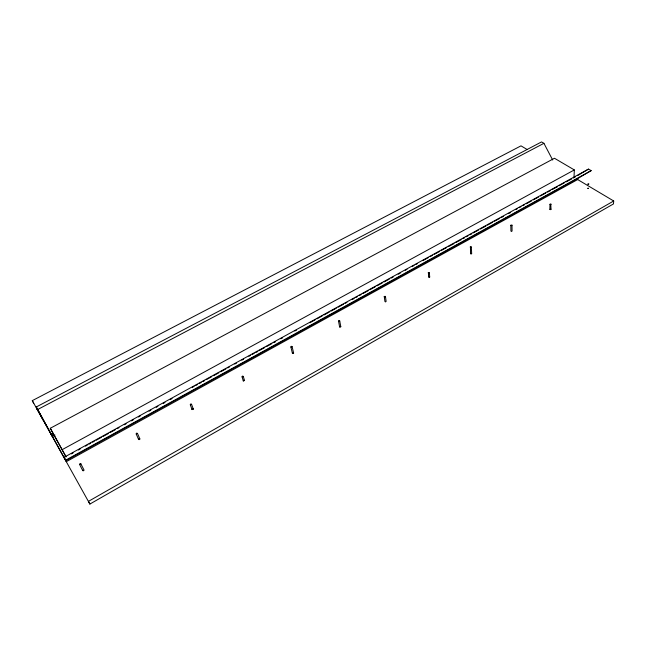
<?xml version="1.0" encoding="UTF-8"?>
<svg xmlns="http://www.w3.org/2000/svg" width="646" height="646" viewBox="0 0 646 646"><rect width="100%" height="100%" fill="white"/><g stroke="black" fill="none" stroke-linecap="round" stroke-linejoin="round"><path stroke-width="0.97" d="M549.867 209.312L549.972 204.265L550.772 203.983L551.014 209.256L550.489 209.708L549.867 209.312L551.014 209.256M138.591 439.466L136.185 433.91L136.677 433.078L137.485 433.434L139.883 438.989L139.035 439.668L138.607 439.005M574.011 177.537L574.318 169.922L554.47 158.262L50.291 428.266L66.029 456.811L50.291 428.266M64.277 457.925L64.317 457.166L588.514 169.099L591.155 170.625L577.718 178.53L577.669 179.556L66.328 461.664L36.289 406.956L541.526 141.934L543.924 143.323L552.677 160.03M576.45 178.829L613.7 200.987L613.474 203.926L89.883 504.066L32.3 400.641L520.999 145.851L527.063 149.46M82.761 470.659L79.571 464.426L80.12 463.553L80.702 463.545L84.101 470.167L83.205 470.869L82.809 470.175M64.317 457.166L65.819 460.695L577.718 178.53M551.119 204.201L550.602 204.661L549.972 204.265M511.995 225.179L511.446 225.656L510.825 225.236L511.995 225.179L512.068 231.01L511.527 231.494L510.913 231.066L510.825 225.236M471.669 253.595L471.087 254.088L470.49 253.644L470.474 246.756L471.33 246.982L471.669 253.595L471.338 253.345M471.33 246.982L470.748 247.475L470.151 247.03M429.711 277.037L429.106 277.554L428.524 277.077L428.476 272.564L429.324 272.798L429.711 277.037L429.396 276.771M429.324 272.798L428.718 273.323L428.137 272.846M385.444 296.393L384.798 296.934L384.241 296.433L385.444 296.393L386.122 301.391L385.484 301.932L384.919 301.432L384.241 296.433M340.797 326.723L339.651 327.134L338.512 321.005L338.892 320.691L339.739 320.965L340.797 326.723L339.578 326.763M339.739 320.965L339.053 321.53L338.512 321.005M293.631 353.079L292.452 353.507L290.902 347.007L291.249 346.288L292.089 346.587L293.631 353.079L292.8 352.789L292.452 353.507M292.089 346.587L290.902 347.007M244.503 380.526L243.292 380.97L242.064 376.836L242.452 376.077L243.284 376.392L244.503 380.526L243.679 380.219L243.292 380.97M243.284 376.392L242.064 376.836M193.299 409.144L192.048 409.596L190.295 404.735L190.731 403.944L191.555 404.283L193.299 409.144L193.049 408.797M191.555 404.283L190.295 404.735M137.485 433.434L136.185 433.91M80.92 463.933L79.571 464.426M577.677 175.534L588.514 169.099M613.7 200.987L88.462 501.353L89.883 504.066M65.908 460.025L591.155 170.625M71.326 453.896L73.095 452.927M78.4 450.012L80.161 449.035M85.466 446.12L87.234 445.151M89.003 444.182L90.763 443.213M92.531 442.235L94.3 441.266M96.068 440.297L101.365 437.382M103.134 436.413L108.431 433.498M110.2 432.521L115.505 429.606M117.265 428.637L119.034 427.668M124.339 424.753L126.107 423.784M131.404 420.869L133.173 419.9M138.47 416.985L140.239 416.008M149.073 411.155L150.841 410.186M156.203 407.384L157.907 406.294M163.276 403.5L164.972 402.41M170.35 399.608L172.046 398.525M192.363 387.358L194.131 386.381M195.899 385.412L197.66 384.443M199.428 383.466L201.197 382.497M202.965 381.528L204.734 380.559M206.494 379.582L211.799 376.666M213.568 375.697L218.865 372.782M220.633 371.813L225.93 368.898M227.699 367.929L229.467 366.952M234.764 364.045L236.533 363.068M241.838 360.153L243.599 359.184M248.904 356.269L250.672 355.3M252.433 354.331L254.201 353.354M255.969 352.385L257.851 351.497M259.506 350.439L264.803 347.532M266.572 346.555L271.869 343.64M273.638 342.671L275.535 341.774M280.703 338.787L282.601 337.89M294.842 331.018L296.611 330.041M309.862 322.758L315.159 319.843M316.928 318.874L322.225 315.959M323.993 314.99L329.298 312.075M331.059 311.106L336.364 308.19M338.133 307.213L343.43 304.306M345.198 303.329L346.967 302.36M352.264 299.445L354.202 298.525M355.801 297.499L357.569 296.53M359.329 295.561L361.098 294.592M362.866 293.615L368.163 290.7M369.932 289.731L375.237 286.816M376.998 285.847L382.303 282.932M384.071 281.963L389.368 279.048M391.137 278.079L393.091 277.134M398.202 274.187L400.165 273.25M405.268 270.303L407.037 269.334M412.342 266.418L414.102 265.449M415.871 264.472L417.639 263.503M422.944 260.588L428.241 257.673M430.01 256.704L432.658 255.251M434.427 254.274L439.724 251.359M441.493 250.39L446.79 247.475M448.558 246.506L454.081 243.607M455.632 242.621L461.155 239.714M462.697 238.737L464.692 237.768M466.226 236.791L467.995 235.822M469.763 234.845L471.758 233.884M473.3 232.907L478.597 229.992M480.366 229.023L485.905 226.108M487.431 225.139L492.737 222.224M494.497 221.247L499.802 218.332M501.571 217.363L503.581 216.386M508.636 213.479L510.655 212.502M515.702 209.595L517.47 208.626M519.239 207.649L520.999 206.68M522.767 205.711L524.536 204.734M526.304 203.765L531.601 200.849M533.37 199.88L538.675 196.965M540.436 195.996L545.741 193.081M547.509 192.112L550.424 190.627M551.926 189.682L557.498 186.742M558.992 185.798L564.289 182.883M566.058 181.906L571.645 178.966M573.406 177.997L575.174 177.02M62.258 449.608L574.318 169.922M55.007 435.105L52.35 436.535L36.289 406.956M53.174 433.934L51.397 434.887L50.889 433.918M37.702 409.491L543.924 143.323M139.076 438.634L139.883 438.989M588.215 188.059L588.506 188.559L587.44 188.325M43.145 420.086L36.669 408.442L36.992 409.047M32.3 400.641L33.729 403.346M192.04 409.16L192.048 409.596M588.797 184.005L588.304 184.449L587.666 184.07L588.797 184.005"/></g></svg>
